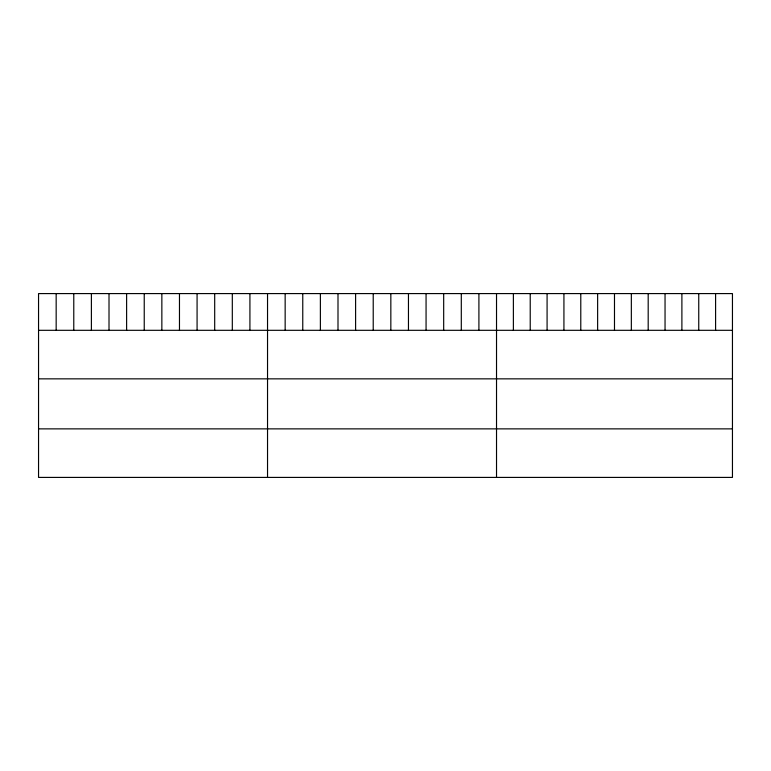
<?xml version="1.0" encoding="UTF-8"?>
<svg xmlns="http://www.w3.org/2000/svg" width="771" height="771" viewBox="0 0 771 771"><rect width="100%" height="100%" fill="white"/><g stroke="black" fill="none" stroke-linecap="round" stroke-linejoin="round"><path stroke-width="1.16" d="M732.45 330.306L732.45 477.413L38.55 477.413L38.55 293.587L732.45 293.587L732.45 330.306L38.55 330.306M38.55 378.85L732.45 378.85M38.55 428.869L732.45 428.869M715.594 293.587L715.594 330.306M698.748 293.587L698.748 330.306M681.892 293.587L681.892 330.306M665.045 293.587L665.045 330.306M648.189 293.587L648.189 330.306M631.343 293.587L631.343 330.306M614.487 293.587L614.487 330.306M597.631 293.587L597.631 330.306M580.785 293.587L580.785 330.306M563.929 293.587L563.929 330.306M547.082 293.587L547.082 330.306M530.226 293.587L530.226 330.306M513.38 293.587L513.38 330.306M496.524 293.587L496.524 477.413M478.907 293.587L478.907 330.306M461.299 293.587L461.299 330.306M443.682 293.587L443.682 330.306M426.064 293.587L426.064 330.306M408.457 293.587L408.457 330.306M390.839 293.587L390.839 330.306M373.222 293.587L373.222 330.306M355.604 293.587L355.604 330.306M337.997 293.587L337.997 330.306M320.379 293.587L320.379 330.306M302.762 293.587L302.762 330.306M285.154 293.587L285.154 330.306M267.537 293.587L267.537 477.413M249.92 293.587L249.92 330.306M232.312 293.587L232.312 330.306M214.695 293.587L214.695 330.306M197.077 293.587L197.077 330.306M179.47 293.587L179.47 330.306M161.852 293.587L161.852 330.306M144.235 293.587L144.235 330.306M126.617 293.587L126.617 330.306M109.01 293.587L109.01 330.306M91.392 293.587L91.392 330.306M73.775 293.587L73.775 330.306M56.167 293.587L56.167 330.306"/></g></svg>
